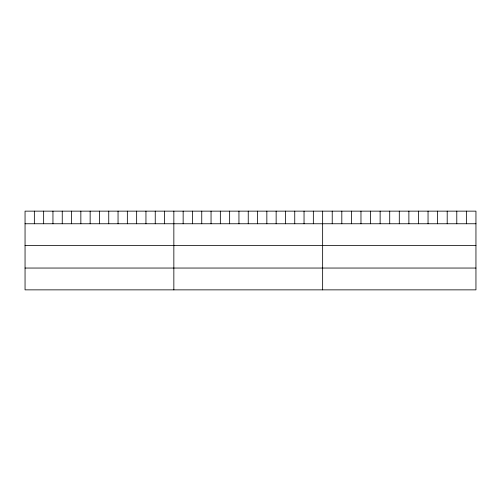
<?xml version="1.0" encoding="UTF-8"?>
<svg xmlns="http://www.w3.org/2000/svg" width="501" height="501" viewBox="0 0 501 501"><rect width="100%" height="100%" fill="white"/><g stroke="black" fill="none" stroke-linecap="round" stroke-linejoin="round"><path stroke-width="0.75" d="M475.95 223.759L475.95 289.86L25.05 289.86L25.05 211.14L475.95 211.14L475.95 223.759L25.05 223.759M25.05 245.571L475.95 245.571M25.05 268.048L475.95 268.048M466.368 211.14L466.368 223.759M456.787 211.14L456.787 223.759M447.205 211.14L447.205 223.759M437.623 211.14L437.623 223.759M428.042 211.14L428.042 223.759M418.46 211.14L418.46 223.759M408.879 211.14L408.879 223.759M399.297 211.14L399.297 223.759M389.715 211.14L389.715 223.759M380.134 211.14L380.134 223.759M370.552 211.14L370.552 223.759M360.97 211.14L360.97 223.759M351.389 211.14L351.389 223.759M341.807 211.14L341.807 223.759M332.226 211.14L332.226 223.759M322.644 211.14L322.644 289.86M313.344 211.14L313.344 223.759M304.044 211.14L304.044 223.759M294.745 211.14L294.745 223.759M285.445 211.14L285.445 223.759M276.145 211.14L276.145 223.759M266.845 211.14L266.845 223.759M257.545 211.14L257.545 223.759M248.245 211.14L248.245 223.759M238.946 211.14L238.946 223.759M229.646 211.14L229.646 223.759M220.346 211.14L220.346 223.759M211.046 211.14L211.046 223.759M201.746 211.14L201.746 223.759M192.447 211.14L192.447 223.759M183.147 211.14L183.147 223.759M173.847 211.14L173.847 289.86M164.547 211.14L164.547 223.759M155.247 211.14L155.247 223.759M145.948 211.14L145.948 223.759M136.648 211.14L136.648 223.759M127.348 211.14L127.348 223.759M118.048 211.14L118.048 223.759M108.748 211.14L108.748 223.759M99.449 211.14L99.449 223.759M90.149 211.14L90.149 223.759M80.849 211.14L80.849 223.759M71.549 211.14L71.549 223.759M62.249 211.14L62.249 223.759M52.949 211.14L52.949 223.759M43.65 211.14L43.65 223.759M34.35 211.14L34.35 223.759"/></g></svg>
